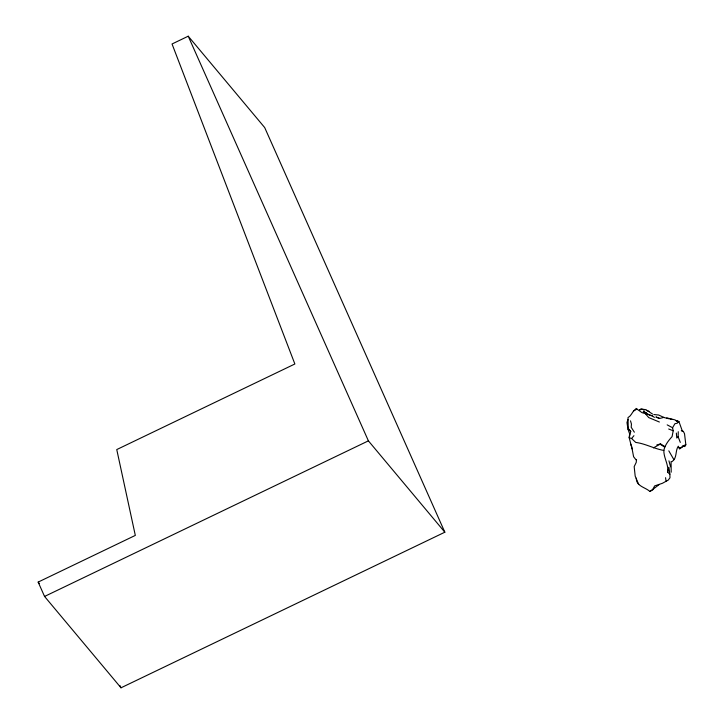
<?xml version="1.0" encoding="UTF-8"?>
<svg xmlns="http://www.w3.org/2000/svg" width="724" height="724" viewBox="0 0 724 724"><rect width="100%" height="100%" fill="white"/><g stroke="black" fill="none" stroke-linecap="round" stroke-linejoin="round"><path stroke-width="1.09" d="M680.289 442.391L678.144 436.762L678.243 431.694M671.193 472.202L671.076 461.586L671.999 461.659C677.365 457.966 675.049 450.907 678.279 446.201L679.546 449.016L682.967 446.102L685.836 444.762L684.524 433.739L683.375 431.45L681.311 430.762M678.216 421.839L675.809 420.49L678.886 421.422L677.284 423.178L674.895 423.73L672.578 427.73L673.202 430.78L672.08 436.608C668.614 440.427 664.822 445.151 663.854 450.455C663.636 457.966 668.867 464.582 667.646 472.265L669.881 474.148L669.981 477.777L668.252 480.084L662.379 483.306L654.641 485.913L652.74 489.487L649.908 491.442C645.084 487.152 636.206 486.311 636.278 478.184M667.646 472.265L668.886 467.224L669.881 474.148M648.261 414.499L641.98 412.635L636.016 408.399L635.962 409.015C632.26 410.97 631.79 415.612 628.007 417.585L628.26 428.499L630.758 431.386L629.183 437.721L632.097 448.916M627.943 419.477L626.975 422.563L628.034 429.377L629.663 433.966L629.183 437.721L631.609 438.527L635.726 442.418C645.464 443.667 654.179 448.762 663.854 450.455M643.908 410.381L644.297 409.703L641.147 409.024L639.464 409.992M682.361 446.129L684.687 446.545L685.836 444.762M659.274 484.483L652.74 489.487M631.609 438.527L633.934 435.667M638.695 484.465L635.192 476.139L634.179 466.627L636.215 462.401L636.523 459.423M653.455 447.866L660.569 443.903L664.949 446.636M678.144 436.762L676.777 438.047L676.352 433.079M639.609 410.155L641.147 409.024M649.908 491.442L653.473 489.315M633.364 411.105L636.957 409.033M188.231 36.2L172.041 43.983L294.867 363.991L116.754 449.568L135.316 535.407L38.164 582.087L44.553 596.449L121.008 687.8L444.844 532.203L264.685 127.551L188.231 36.2L368.398 440.853L444.844 532.203M44.553 596.449L368.398 440.853M656.813 444.961L660.569 443.903M663.989 417.341L660.071 418.363L655.863 416.961L659.003 418.409M678.795 447.658L681.574 447.622L684.352 445.287L684.687 446.545M653.808 414.535L658.695 415.024L664.071 417.531L668.831 418.771M642.079 409.223L645.826 409.639L652.487 414.019M669.89 418.979L672.017 419.386M666.768 417.875L674.84 419.839L678.162 421.775M649.039 415.051L652.243 415.866L654.415 417.377M659.392 422.029L648.731 417.576L645.509 413.866M683.375 431.45L682.379 431.151L678.886 421.422M643.184 411.82L645.953 412.734M646.315 410.399L649.482 411.503M646.161 413.485L652.243 415.866M668.695 428.997L673.202 430.78M643.527 411.458L646.641 413.051M667.184 424.87L672.578 427.73M660.216 444.264L664.605 447.115M628.034 429.377L630.758 431.386M38.164 582.087L39.431 583.607M636.088 459.903L633.6 456.744L631.645 446.464L630.504 443.794M634.369 432.201L631.201 427.278L631.437 424.056L630.504 420.834M673.899 459.668L668.822 450.853M120.093 685.746L121.008 687.8M668.94 460.817L670.542 466.817M665.546 477.695L666.062 481.207"/></g></svg>
